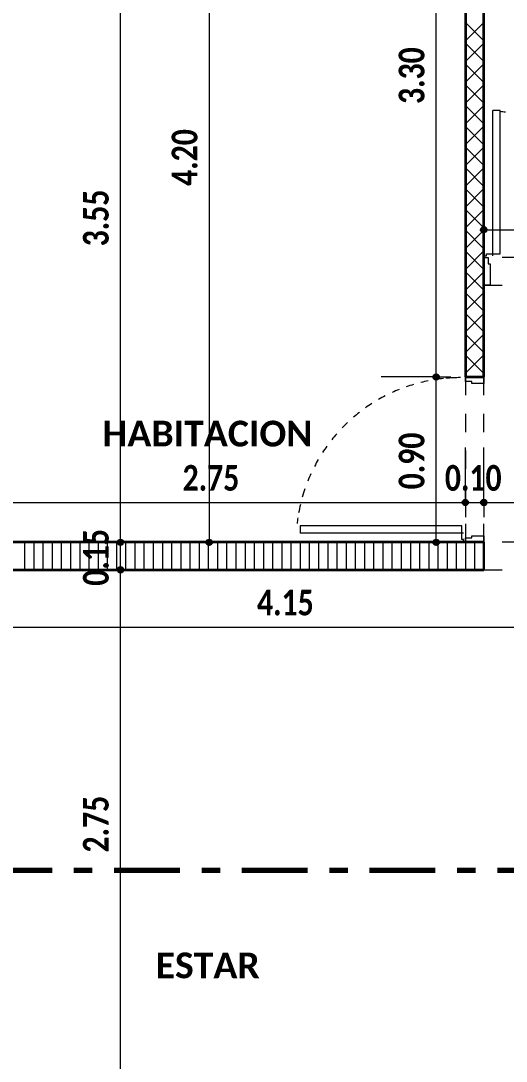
# Model space of a CAD drawing. Header units: metres. Extents: x -144 to 1000, y -717 to 29.
# Drawn here: x 877.56 to 880.2, y -555.65 to -549.99 of the extents above; entities that cross this region are included whole.
import ezdxf

# ---------------------------------------------------------------- set-up
doc = ezdxf.new("R2010")
doc.units = ezdxf.units.M
for name, pattern in [('Basculante', [0.11625, 0.075, -0.04125]), ('Dash Dot 3_16_', [0.595313, 0.357187, -0.119063, 0, -0.119063]), ('Trazo', [0.45, 0.225, -0.225])]:
    doc.linetypes.add(name, pattern=pattern)
doc.layers.get('0').update_dxf_attribs({"color": 1})
for name, color, linetype, lineweight in [('A-ANNO-DIMS', 1, 'Continuous', 9), ('A-DETL-GENF', 1, 'Continuous', 9), ('A-DETL-MEDM', 1, 'Continuous', 30), ('A-DOOR', 1, 'Continuous', 9), ('A-DOOR-FRAM', 1, 'Continuous', 9), ('A-DOOR-HDLN', 1, 'Trazo', 20), ('A-WALL', 4, 'Continuous', 9), ('G-ANNO-SYMB', 1, 'Continuous', 9), ('G-ANNO-TEXT', 2, 'Continuous', 9)]:
    doc.layers.add(name, color=color, linetype=linetype, lineweight=lineweight)
doc.layers.add('A-WALL-PATT', color=7, linetype='Continuous', lineweight=35, true_color=0x9c9c9c)
doc.styles.add('Calibri_B', font='calibrib.ttf', dxfattribs={"height": 0.165})
doc.styles.add('Calibri_B_4', font='calibrib.ttf', dxfattribs={"height": 0.1125})

# ---------------------------------------------------------------- blocks, each defined once
blk = doc.blocks.new('J')
at = {"layer": 'A-ANNO-DIMS', "lineweight": 25}
h = blk.add_hatch(color=256, dxfattribs=at)
edge = h.paths.add_edge_path()
edge.add_arc((873.37, -492.2745), 0.015, 0, 360)
h = blk.add_hatch(color=256, dxfattribs=at)
edge = h.paths.add_edge_path()
edge.add_arc((873.1112, -493.0757), 0.015, 0, 360)
h = blk.add_hatch(color=256, dxfattribs=at)
edge = h.paths.add_edge_path()
edge.add_arc((873.1112, -493.0757), 0.015, 0, 360)
h = blk.add_hatch(color=256, dxfattribs=at)
edge = h.paths.add_edge_path()
edge.add_arc((873.27, -493.7591), 0.015, 0, 360)
h = blk.add_hatch(color=256, dxfattribs=at)
edge = h.paths.add_edge_path()
edge.add_arc((873.27, -493.7591), 0.015, 0, 360)
h = blk.add_hatch(color=256, dxfattribs=at)
edge = h.paths.add_edge_path()
edge.add_arc((873.37, -493.7591), 0.015, 0, 360)
h = blk.add_hatch(color=256, dxfattribs=at)
edge = h.paths.add_edge_path()
edge.add_arc((873.37, -493.7591), 0.015, 0, 360)
h = blk.add_hatch(color=256, dxfattribs=at)
edge = h.paths.add_edge_path()
edge.add_arc((871.3924, -493.9757), 0.015, 0, 360)
h = blk.add_hatch(color=256, dxfattribs=at)
edge = h.paths.add_edge_path()
edge.add_arc((871.3924, -493.9757), 0.015, 0, 360)
h = blk.add_hatch(color=256, dxfattribs=at)
edge = h.paths.add_edge_path()
edge.add_arc((871.8753, -493.9757), 0.015, 0, 360)
h = blk.add_hatch(color=256, dxfattribs=at)
edge = h.paths.add_edge_path()
edge.add_arc((873.1112, -493.9757), 0.015, 0, 360)
h = blk.add_hatch(color=256, dxfattribs=at)
edge = h.paths.add_edge_path()
edge.add_arc((871.3924, -494.1257), 0.015, 0, 360)
h = blk.add_hatch(color=256, dxfattribs=at)
edge = h.paths.add_edge_path()
edge.add_arc((871.3924, -494.1257), 0.015, 0, 360)
at = {"layer": 'A-ANNO-DIMS'}
for p, q in [((871.8753, -489.7757), (871.8753, -493.9757)), ((873.1112, -493.0757), (873.1112, -489.7757)), ((871.3924, -493.9757), (871.3924, -490.4255)), ((873.37, -492.2745), (873.37, -491.9745)), ((873.37, -492.2745), (874.17, -492.2745)), ((873.37, -492.2745), (873.37, -492.3545)), ((873.1112, -493.0757), (872.8112, -493.0757)), ((873.1112, -493.0757), (872.8112, -493.0757)), ((873.1112, -493.9757), (873.1112, -493.0757)), ((873.1112, -493.0757), (873.1912, -493.0757)), ((873.1112, -493.0757), (873.1912, -493.0757)), ((873.27, -493.7591), (873.27, -493.4591)), ((873.27, -493.7591), (873.27, -493.4591)), ((873.37, -493.7591), (873.37, -493.4591)), ((873.37, -493.7591), (873.37, -493.4591)), ((870.52, -493.7591), (873.27, -493.7591)), ((873.27, -493.7591), (873.27, -493.8391)), ((873.27, -493.7591), (873.37, -493.7591)), ((873.27, -493.7591), (873.27, -493.8391)), ((873.37, -493.7591), (873.37, -493.8391)), ((873.37, -493.7591), (875.92, -493.7591)), ((873.37, -493.7591), (873.37, -493.8391)), ((871.3924, -493.9757), (871.0924, -493.9757)), ((871.3924, -493.9757), (871.0924, -493.9757)), ((871.3924, -494.1257), (871.3924, -493.9757)), ((871.3924, -493.9757), (871.4724, -493.9757)), ((871.3924, -493.9757), (871.4724, -493.9757)), ((871.8753, -493.9757), (871.7953, -493.9757)), ((871.8753, -493.9757), (872.1753, -493.9757)), ((873.1112, -493.9757), (872.8112, -493.9757)), ((873.1112, -493.9757), (873.1912, -493.9757)), ((871.3924, -494.1257), (871.0924, -494.1257)), ((871.3924, -494.1257), (871.0924, -494.1257)), ((871.3924, -496.8744), (871.3924, -494.1257)), ((871.3924, -494.1257), (871.4724, -494.1257)), ((871.3924, -494.1257), (871.4724, -494.1257)), ((870.2205, -494.4377), (874.3707, -494.4377))]:
    blk.add_line(p, q, dxfattribs=at)
at = {"layer": 'A-ANNO-DIMS', "lineweight": 25}
for centre in [(873.37, -492.2745), (873.1112, -493.0757), (873.1112, -493.0757), (873.27, -493.7591), (873.27, -493.7591), (873.37, -493.7591), (873.37, -493.7591), (871.3924, -493.9757), (871.3924, -493.9757), (871.8753, -493.9757), (873.1112, -493.9757), (871.3924, -494.1257), (871.3924, -494.1257)]:
    blk.add_circle(centre, 0.015, dxfattribs=at)
at = {"layer": 'A-DETL-GENF', "linetype": 'Basculante'}
for p, q in [((873.37, -492.4257), (873.37, -492.5757)), ((874.17, -492.4257), (873.37, -492.4257)), ((873.37, -492.5757), (874.17, -492.5757)), ((873.37, -493.0757), (873.27, -493.0757)), ((873.27, -493.0757), (873.27, -493.9757)), ((873.37, -493.9757), (873.37, -493.0757)), ((873.27, -493.9757), (873.37, -493.9757)), ((874.3707, -493.9757), (873.37, -493.9757)), ((873.37, -494.1257), (874.3707, -494.1257))]:
    blk.add_line(p, q, dxfattribs=at)
at = {"layer": 'A-DETL-MEDM'}
blk.add_line((873.37, -493.9757), (873.37, -494.1257), dxfattribs=at)
at = {"layer": 'A-DOOR', "lineweight": 15}
for p, q in [((873.46, -491.6257), (873.42, -491.6257)), ((873.42, -492.4157), (873.42, -491.6257)), ((873.46, -492.4057), (873.46, -491.6257)), ((873.37, -492.4157), (873.385, -492.4157)), ((873.385, -492.4057), (873.46, -492.4057)), ((873.385, -492.4157), (873.385, -492.4057)), ((872.37, -493.8857), (872.37, -493.9257)), ((873.25, -493.8857), (872.37, -493.8857)), ((873.25, -493.9607), (873.25, -493.8857)), ((873.26, -493.9257), (872.37, -493.9257)), ((873.26, -493.9607), (873.25, -493.9607)), ((873.26, -493.9757), (873.26, -493.9607))]:
    blk.add_line(p, q, dxfattribs=at)
at = {"layer": 'A-DOOR'}
for p, q in [((873.37, -492.4257), (873.37, -492.5757)), ((873.27, -493.9757), (873.37, -493.9757))]:
    blk.add_line(p, q, dxfattribs=at)
for centre, radius, start, end in [((873.37, -492.4257), 0.8, 81.55, 83.5406), ((873.243, -493.9742), 0.8947, 106.5629, 109.2191), ((873.243, -493.9742), 0.8947, 101.2538, 103.9081), ((873.243, -493.9742), 0.8947, 95.9429, 98.5991), ((873.243, -493.9742), 0.8947, 90, 95.1398), ((873.243, -493.9742), 0.8947, 117.2056, 119.8767), ((873.243, -493.9742), 0.8947, 111.8777, 114.5395), ((873.243, -493.9742), 0.8947, 122.5538, 125.2378), ((873.243, -493.9742), 0.8947, 127.9295, 130.6298), ((873.243, -493.9742), 0.8947, 133.3395, 136.0594), ((873.243, -493.9742), 0.8947, 138.7903, 141.5328), ((873.243, -493.9742), 0.8947, 144.2878, 147.0559), ((873.243, -493.9742), 0.8947, 149.8378, 152.634), ((873.243, -493.9742), 0.8947, 155.4451, 158.2717), ((873.243, -493.9742), 0.8947, 161.1143, 164.1684), ((873.243, -493.9742), 0.8947, 166.8489, 169.7418), ((873.243, -493.9742), 0.8947, 166.8489, 169.7418), ((873.243, -493.9742), 0.8947, 171.55, 173.5406)]:
    blk.add_arc(centre, radius, start, end, dxfattribs=at)
at = {"layer": 'A-DOOR-FRAM'}
for p, q in [((873.37, -492.4257), (873.395, -492.4257)), ((873.395, -492.4257), (873.395, -492.4607)), ((873.395, -492.4607), (873.405, -492.4607)), ((873.405, -492.4607), (873.405, -492.5757)), ((873.405, -492.5757), (873.37, -492.5757)), ((873.27, -493.1007), (873.27, -493.0757)), ((873.305, -493.1007), (873.27, -493.1007)), ((873.305, -493.1107), (873.305, -493.1007)), ((873.37, -493.1107), (873.305, -493.1107)), ((873.37, -493.0757), (873.37, -493.1107)), ((873.27, -493.9507), (873.305, -493.9507)), ((873.27, -493.9757), (873.27, -493.9507)), ((873.305, -493.9407), (873.37, -493.9407)), ((873.305, -493.9507), (873.305, -493.9407)), ((873.37, -493.9407), (873.37, -493.9757))]:
    blk.add_line(p, q, dxfattribs=at)
at = {"layer": 'A-DOOR-HDLN'}
blk.add_line((873.37, -493.0757), (873.27, -493.0757), dxfattribs=at)
at = {"layer": 'A-WALL', "lineweight": 35}
for p, q in [((873.37, -493.0757), (873.37, -489.4757)), ((873.27, -489.7757), (873.27, -493.0757)), ((873.27, -493.0757), (873.37, -493.0757)), ((873.37, -493.9757), (870.52, -493.9757)), ((870.2205, -494.1257), (873.37, -494.1257))]:
    blk.add_line(p, q, dxfattribs=at)
at = {"layer": 'A-WALL-PATT', "color": 8, "lineweight": 5, "true_color": 0x747474}
for p, q in [((873.27, -491.2455), (873.37, -491.1455)), ((873.37, -491.2461), (873.27, -491.1461)), ((873.27, -491.3586), (873.37, -491.2586)), ((873.37, -491.3592), (873.27, -491.2592)), ((873.27, -491.4718), (873.37, -491.3718)), ((873.37, -491.4724), (873.27, -491.3724)), ((873.27, -491.5849), (873.37, -491.4849)), ((873.37, -491.5855), (873.27, -491.4855)), ((873.27, -491.698), (873.37, -491.598)), ((873.37, -491.6986), (873.27, -491.5986)), ((873.27, -491.8112), (873.37, -491.7112)), ((873.37, -491.8118), (873.27, -491.7118)), ((873.27, -491.9243), (873.37, -491.8243)), ((873.37, -491.9249), (873.27, -491.8249)), ((873.27, -492.0375), (873.37, -491.9375)), ((873.37, -492.0381), (873.27, -491.9381)), ((873.27, -492.1506), (873.37, -492.0506)), ((873.37, -492.1512), (873.27, -492.0512)), ((873.27, -492.2637), (873.37, -492.1637)), ((873.37, -492.2643), (873.27, -492.1643)), ((873.27, -492.3769), (873.37, -492.2769)), ((873.37, -492.3775), (873.27, -492.2775)), ((873.27, -492.49), (873.37, -492.39)), ((873.37, -492.4906), (873.27, -492.3906)), ((873.27, -492.6031), (873.37, -492.5031)), ((873.37, -492.6037), (873.27, -492.5037)), ((873.27, -492.7163), (873.37, -492.6163)), ((873.37, -492.7169), (873.27, -492.6169)), ((873.27, -492.8294), (873.37, -492.7294)), ((873.37, -492.83), (873.27, -492.73)), ((873.27, -492.9425), (873.37, -492.8425)), ((873.37, -492.9432), (873.27, -492.8432)), ((873.27, -493.0557), (873.37, -492.9557)), ((873.37, -493.0563), (873.27, -492.9563)), ((873.2763, -493.0757), (873.27, -493.0694)), ((873.3631, -493.0757), (873.37, -493.0688))]:
    blk.add_line(p, q, dxfattribs=at)
at = {"layer": 'A-WALL-PATT', "color": 8, "lineweight": 5, "true_color": 0x727272}
for p, q in [((870.8706, -493.9757), (870.8706, -494.1257)), ((870.9206, -493.9757), (870.9206, -494.1257)), ((870.9706, -493.9757), (870.9706, -494.1257)), ((871.0206, -493.9757), (871.0206, -494.1257)), ((871.0706, -493.9757), (871.0706, -494.1257)), ((871.1206, -493.9757), (871.1206, -494.1257)), ((871.1706, -493.9757), (871.1706, -494.1257)), ((871.2206, -493.9757), (871.2206, -494.1257)), ((871.2706, -493.9757), (871.2706, -494.1257)), ((871.3206, -493.9757), (871.3206, -494.1257)), ((871.3706, -493.9757), (871.3706, -494.1257)), ((871.4206, -493.9757), (871.4206, -494.1257)), ((871.4706, -493.9757), (871.4706, -494.1257)), ((871.5206, -493.9757), (871.5206, -494.1257)), ((871.5706, -493.9757), (871.5706, -494.1257)), ((871.6206, -493.9757), (871.6206, -494.1257)), ((871.6706, -493.9757), (871.6706, -494.1257)), ((871.7206, -493.9757), (871.7206, -494.1257)), ((871.7706, -493.9757), (871.7706, -494.1257)), ((871.8206, -493.9757), (871.8206, -494.1257)), ((871.8706, -493.9757), (871.8706, -494.1257)), ((871.9206, -493.9757), (871.9206, -494.1257)), ((871.9706, -493.9757), (871.9706, -494.1257)), ((872.0206, -493.9757), (872.0206, -494.1257)), ((872.0706, -493.9757), (872.0706, -494.1257)), ((872.1206, -493.9757), (872.1206, -494.1257)), ((872.1706, -493.9757), (872.1706, -494.1257)), ((872.2206, -493.9757), (872.2206, -494.1257)), ((872.2706, -493.9757), (872.2706, -494.1257)), ((872.3206, -493.9757), (872.3206, -494.1257)), ((872.3706, -493.9757), (872.3706, -494.1257)), ((872.4206, -493.9757), (872.4206, -494.1257)), ((872.4706, -493.9757), (872.4706, -494.1257)), ((872.5206, -493.9757), (872.5206, -494.1257)), ((872.5706, -493.9757), (872.5706, -494.1257)), ((872.6206, -493.9757), (872.6206, -494.1257)), ((872.6706, -493.9757), (872.6706, -494.1257)), ((872.7206, -493.9757), (872.7206, -494.1257)), ((872.7706, -493.9757), (872.7706, -494.1257)), ((872.8206, -493.9757), (872.8206, -494.1257)), ((872.8706, -493.9757), (872.8706, -494.1257)), ((872.9206, -493.9757), (872.9206, -494.1257)), ((872.9706, -493.9757), (872.9706, -494.1257)), ((873.0206, -493.9757), (873.0206, -494.1257)), ((873.0706, -493.9757), (873.0706, -494.1257)), ((873.1206, -493.9757), (873.1206, -494.1257)), ((873.1706, -493.9757), (873.1706, -494.1257)), ((873.2206, -493.9757), (873.2206, -494.1257)), ((873.2706, -493.9757), (873.2706, -494.1257)), ((873.3206, -493.9757), (873.3206, -494.1257))]:
    blk.add_line(p, q, dxfattribs=at)
at = {"layer": 'G-ANNO-SYMB', "linetype": 'Dash Dot 3_16_', "lineweight": 70}
blk.add_line((866.4912, -495.7599), (875.1032, -495.7599), dxfattribs=at)
at = {"layer": 'A-ANNO-DIMS', "style": 'Calibri_B_4', "width": 0.8}
for s, p in [('3.30', (873.0471, -491.5898)), ('4.20', (871.8113, -492.0355)), ('3.55', (871.3284, -492.3647)), ('0.90', (873.0471, -493.6874)), ('0.15', (871.3284, -494.2124)), ('2.75', (871.3284, -495.6644))]:
    blk.add_text(s, height=0.14, rotation=90, dxfattribs=at).set_placement(p)
for s, p in [('2.75', (871.7307, -493.6951)), ('0.10', (873.1584, -493.6951)), ('4.15', (872.1358, -494.3736))]:
    blk.add_text(s, height=0.14, dxfattribs=at).set_placement(p)
at = {"layer": 'G-ANNO-TEXT', "style": 'Calibri_B'}
for s, p in [('HABITACION', (871.2939, -493.454)), ('ESTAR', (871.5841, -496.349))]:
    blk.add_text(s, height=0.14, dxfattribs=at).set_placement(p)

msp = doc.modelspace()

# ---------------------------------------------------------------- block references
at = {"color": 3}
msp.add_blockref('J', (6.7051, -58.8503), dxfattribs=at)

doc.saveas('drawing.dxf')
